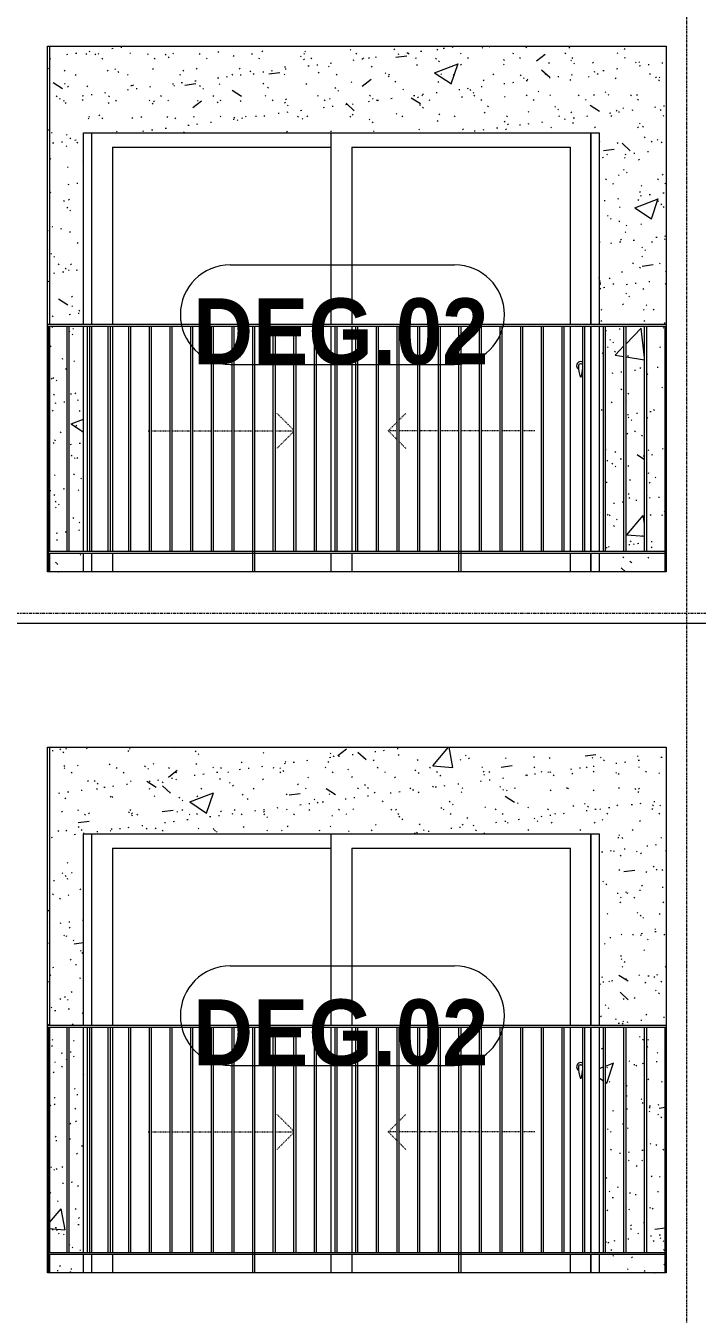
# Model space of a CAD drawing. Header units: millimetres. Extents: x -134153 to 99383, y -5233 to 35400.
# Drawn here: x 27454 to 30709, y 5600 to 11849 of the extents above; entities that cross this region are included whole.
import ezdxf

# ---------------------------------------------------------------- set-up
doc = ezdxf.new("R2010")
doc.units = ezdxf.units.MM
for name, pattern in [('Centre', [31.75, 6.35, -4.7625, 15.875, -4.7625]), ('Dash', [6, 3, -3]), ('Grid Line', [22.225, 12.7, -3.175, 3.175, -3.175])]:
    doc.linetypes.add(name, pattern=pattern)
for name, color, linetype, lineweight in [('0-2', 250, 'Continuous', 5), ('A-DOOR', 31, 'Continuous', 9), ('A-DOOR-FRAM', 31, 'Continuous', 9), ('A-DOOR-HDLN', 31, 'Dash', 9), ('A-DOOR-IDEN', 31, 'Continuous', 9), ('A-FLOR-HRAL', 11, 'Continuous', 9), ('A-FLOR-LEVL-2', 51, 'Centre', 9), ('A-WALL', 113, 'Continuous', 9), ('A-WALL-PATT-1', 9, 'Continuous', 9), ('I-WALL-1', 7, 'Continuous', 9), ('S-GRID-1', 1, 'Grid Line', 9)]:
    doc.layers.add(name, color=color, linetype=linetype, lineweight=lineweight)
doc.styles.add('Arial_B_2', font='arialbd_0.ttf', dxfattribs={"width": 0.9, "height": 320})
pattern_1 = [(50, (82572.6, 0), (1165.98, -102.01), [121.92, -1341.12]), (355, (82572.6, 0), (-225.554, 1222.76), [97.536, -1072.896]), (100.451, (82669.8, -8.5), (940.433, 1120.746), [103.616, -1139.776]), (46.184, (82572.6, 325.1), (1734.91, -269.07), [182.88, -2011.68]), (96.636, (82717.2, 302.7), (1519.38, 1583.54), [155.42, -1709.66]), (351.184, (82572.6, 325.1), (1519.4, 1583.52), [146.3, -1609.34]), (21, (82735.2, 243.8), (970.33, -654.498), [121.92, -1341.12]), (326, (82735.2, 243.8), (395.53, 1178.804), [97.536, -1072.896]), (71.451, (82816, 189.3), (1365.87, 524.296), [103.616, -1139.776]), (37.5, (82572.62, 0), (19.767, 541.153), [53.645, -1006.246, 53.645, -1035.507, -1076.96]), (37.5, (82572.62, 0), (19.767, 541.153), [-2149.043, 53.645, -1023.315]), (7.5, (82572.6, 0), (427.646, 641.156), [53.645, -567.334, 53.645, -981.862, -410.464]), (7.5, (82572.6, 0), (427.646, 641.156), [-1656.486, 53.645, -356.82]), (327.5, (82210.1, 0), (867.782, -36.665), [53.645, -352.755, 53.645, -1214.323, -1682.496]), (327.5, (82210.1, 0), (867.782, -36.665), [-1674.37, 53.645, -1628.85]), (317.5, (82047.56, 0), (948.028, 162.73), [53.645, -474.675, 53.645, -788.416, -1194.816]), (317.5, (82047.56, 0), (948.028, 162.73), [-1370.38, 53.645, -1141.17])]
pattern_2 = [(37.5, (82572.62, 0), (-5.1206, 156.61216), [5.364, -118.181, 5.364, -132.812, -132.08]), (37.5, (82572.62, 0), (-5.1206, 156.61216), [-261.722, 5.364, -126.716]), (7.5, (82572.62, 0), (143.847, 229.3842), [5.364, -61.285, 5.364, -105.989, -42.672]), (7.5, (82572.62, 0), (143.847, 229.3842), [-178.003, 5.364, -37.308]), (327.5, (82472.65, 0), (253.1176, 0.4601), [5.364, -35.276, 5.364, -140.94, -191.008]), (327.5, (82472.65, 0), (253.1176, 0.4601), [-186.944, 5.364, -185.644]), (317.5, (82472.65, 0), (244.338, 71.3376), [5.364, -14.956, 5.364, -90.546, -109.728]), (317.5, (82472.65, 0), (244.338, 71.3376), [-116.23, 5.364, -104.364])]

# ---------------------------------------------------------------- blocks, each defined once
blk = doc.blocks.new('NCV_TKTC_TANG 2_rvt-2-TKCS_MẶT ĐỨNG HƯỚNG NAM')
at = {"layer": 'A-WALL-PATT-1'}
h = blk.add_hatch(dxfattribs=at)
h.set_pattern_fill('FP_31', color=256, style=0, pattern_type=2)
h.set_pattern_definition(pattern_1)
h.paths.add_polyline_path([(66057.6, 5800), (66062.6, 5800), (66062.1, 5890), (66057.6, 5890), (66057.6, 5805.9)])
h.paths.add_polyline_path([(66062.1, 5900), (66062.6, 5900), (66062.6, 6990), (66057.6, 6990), (66057.6, 5900)])
h.paths.add_polyline_path([(66062.6, 7000), (66062.6, 8350), (66052.6, 8350), (66052.6, 7000), (66058.4, 7000)])
h = blk.add_hatch(dxfattribs=at)
h.set_pattern_fill('FP_32', color=256, style=0, pattern_type=2)
h.set_pattern_definition(pattern_2)
h.paths.add_polyline_path([(66057.6, 5800), (66062.6, 5800), (66062.1, 5890), (66057.6, 5890), (66057.6, 5805.9)])
h.paths.add_polyline_path([(66062.1, 5900), (66062.6, 5900), (66062.6, 6990), (66057.6, 6990), (66057.6, 5900)])
h.paths.add_polyline_path([(66062.6, 7000), (66062.6, 8350), (66052.6, 8350), (66052.6, 7000), (66058.4, 7000)])
h = blk.add_hatch(dxfattribs=at)
h.set_pattern_fill('FP_31', color=256, style=0, pattern_type=2)
h.set_pattern_definition(pattern_1)
h.paths.add_polyline_path([(69031.2, 5800), (69047.6, 5800), (69047.6, 5890), (68727.6, 5890), (68727.6, 5800), (69021.8, 5800)])
h.paths.add_polyline_path([(66062.6, 5800), (66227.6, 5800), (66227.6, 5890), (66062.6, 5890)])
h.paths.add_polyline_path([(69047.6, 5900), (69047.6, 6990), (68957.6, 6990), (68957.6, 5900), (69016.9, 5900)])
h.paths.add_polyline_path([(66227.6, 5900), (66227.6, 6990), (66157.6, 6990), (66157.6, 5900)])
h.paths.add_polyline_path([(66147.6, 5900), (66147.6, 6990), (66062.6, 6990), (66062.6, 5900), (66080.7, 5900)])
h.paths.add_polyline_path([(68727.6, 5900), (68747.6, 5900), (68747.6, 6990), (68727.6, 6990), (68727.6, 6513.3)])
h.paths.add_polyline_path([(68847.6, 5900), (68847.6, 6990), (68757.6, 6990), (68757.6, 5900)])
h.paths.add_polyline_path([(68857.6, 5900), (68947.6, 5900), (68947.6, 6990), (68857.6, 6989), (68857.6, 6513.3)])
h.paths.add_polyline_path([(66160.3, 7000), (66227.6, 7000), (66227.6, 7930), (68727.6, 7930), (68727.6, 7000), (69052.6, 7000), (69052.6, 8350), (66062.6, 8350), (66062.6, 7000)])
h = blk.add_hatch(dxfattribs=at)
h.set_pattern_fill('FP_32', color=256, style=0, pattern_type=2)
h.set_pattern_definition(pattern_2)
h.paths.add_polyline_path([(69031.2, 5800), (69047.6, 5800), (69047.6, 5890), (68727.6, 5890), (68727.6, 5800), (69021.8, 5800)])
h.paths.add_polyline_path([(66062.6, 5800), (66227.6, 5800), (66227.6, 5890), (66062.6, 5890)])
h.paths.add_polyline_path([(69047.6, 5900), (69047.6, 6990), (68957.6, 6990), (68957.6, 5900), (69016.9, 5900)])
h.paths.add_polyline_path([(66227.6, 5900), (66227.6, 6990), (66157.6, 6990), (66157.6, 5900)])
h.paths.add_polyline_path([(66147.6, 5900), (66147.6, 6990), (66062.6, 6990), (66062.6, 5900), (66080.7, 5900)])
h.paths.add_polyline_path([(68727.6, 5900), (68747.6, 5900), (68747.6, 6990), (68727.6, 6990), (68727.6, 6513.3)])
h.paths.add_polyline_path([(68847.6, 5900), (68847.6, 6990), (68757.6, 6990), (68757.6, 5900)])
h.paths.add_polyline_path([(68857.6, 5900), (68947.6, 5900), (68947.6, 6990), (68857.6, 6989), (68857.6, 6513.3)])
h.paths.add_polyline_path([(66160.3, 7000), (66227.6, 7000), (66227.6, 7930), (68727.6, 7930), (68727.6, 7000), (69052.6, 7000), (69052.6, 8350), (66062.6, 8350), (66062.6, 7000)])
at = {"layer": 'I-WALL-1'}
for p, q in [((66062.6, 8350), (66062.6, 7000)), ((66227.6, 7000), (66227.6, 7930)), ((66227.6, 7930), (68727.6, 7930)), ((68727.6, 7930), (68727.6, 7000)), ((66062.6, 6990), (66062.6, 5900)), ((66227.6, 5900), (66227.6, 6990)), ((68727.6, 6990), (68727.6, 5900)), ((66062.6, 5890), (66062.6, 5800)), ((66227.6, 5800), (66227.6, 5890)), ((68727.6, 5890), (68727.6, 5800))]:
    blk.add_line(p, q, dxfattribs=at)
blk = doc.blocks.new('NCV_TKTC_TANG 3 - 4_rvt-4-TKCS_MẶT ĐỨNG HƯỚNG NAM')
at = {"layer": 'A-WALL-PATT-1'}
h = blk.add_hatch(dxfattribs=at)
h.set_pattern_fill('FP_31', color=256, style=0, pattern_type=2)
h.set_pattern_definition(pattern_1)
h.paths.add_polyline_path([(66057.6, 9200), (66062.6, 9200), (66062.1, 9290), (66057.6, 9290), (66057.6, 9205.9)])
h.paths.add_polyline_path([(66062.1, 9300), (66062.6, 9300), (66062.6, 10390), (66057.6, 10390), (66057.6, 9300)])
h.paths.add_polyline_path([(66062.6, 10400), (66062.6, 11750), (66052.6, 11750), (66052.6, 10400), (66058.4, 10400)])
h = blk.add_hatch(dxfattribs=at)
h.set_pattern_fill('FP_32', color=256, style=0, pattern_type=2)
h.set_pattern_definition(pattern_2)
h.paths.add_polyline_path([(66057.6, 9200), (66062.6, 9200), (66062.1, 9290), (66057.6, 9290), (66057.6, 9205.9)])
h.paths.add_polyline_path([(66062.1, 9300), (66062.6, 9300), (66062.6, 10390), (66057.6, 10390), (66057.6, 9300)])
h.paths.add_polyline_path([(66062.6, 10400), (66062.6, 11750), (66052.6, 11750), (66052.6, 10400), (66058.4, 10400)])
h = blk.add_hatch(dxfattribs=at)
h.set_pattern_fill('FP_31', color=256, style=0, pattern_type=2)
h.set_pattern_definition(pattern_1)
h.paths.add_polyline_path([(69031.2, 9200), (69047.6, 9200), (69047.6, 9290), (68727.6, 9290), (68727.6, 9200), (69021.8, 9200)])
h.paths.add_polyline_path([(66062.6, 9200), (66227.6, 9200), (66227.6, 9290), (66062.6, 9290)])
h.paths.add_polyline_path([(69047.6, 9300), (69047.6, 10390), (68957.6, 10390), (68957.6, 9300), (69016.9, 9300)])
h.paths.add_polyline_path([(66227.6, 9300), (66227.6, 10390), (66157.6, 10390), (66157.6, 9300)])
h.paths.add_polyline_path([(66147.6, 9300), (66147.6, 10390), (66062.6, 10390), (66062.6, 9300), (66080.7, 9300)])
h.paths.add_polyline_path([(68727.6, 9300), (68747.6, 9300), (68747.6, 10390), (68727.6, 10390), (68727.6, 9825.9)])
h.paths.add_polyline_path([(68847.6, 9300), (68847.6, 10390), (68757.6, 10390), (68757.6, 9300)])
h.paths.add_polyline_path([(68857.6, 9300), (68947.6, 9300), (68947.6, 10390), (68857.6, 10389), (68857.6, 9825.9)])
h.paths.add_polyline_path([(66160.3, 10400), (66227.6, 10400), (66227.6, 11330), (68727.6, 11330), (68727.6, 10400), (69052.6, 10400), (69052.6, 11750), (66062.6, 11750), (66062.6, 10400)])
h = blk.add_hatch(dxfattribs=at)
h.set_pattern_fill('FP_32', color=256, style=0, pattern_type=2)
h.set_pattern_definition(pattern_2)
h.paths.add_polyline_path([(69031.2, 9200), (69047.6, 9200), (69047.6, 9290), (68727.6, 9290), (68727.6, 9200), (69021.8, 9200)])
h.paths.add_polyline_path([(66062.6, 9200), (66227.6, 9200), (66227.6, 9290), (66062.6, 9290)])
h.paths.add_polyline_path([(69047.6, 9300), (69047.6, 10390), (68957.6, 10390), (68957.6, 9300), (69016.9, 9300)])
h.paths.add_polyline_path([(66227.6, 9300), (66227.6, 10390), (66157.6, 10390), (66157.6, 9300)])
h.paths.add_polyline_path([(66147.6, 9300), (66147.6, 10390), (66062.6, 10390), (66062.6, 9300), (66080.7, 9300)])
h.paths.add_polyline_path([(68727.6, 9300), (68747.6, 9300), (68747.6, 10390), (68727.6, 10390), (68727.6, 9825.9)])
h.paths.add_polyline_path([(68847.6, 9300), (68847.6, 10390), (68757.6, 10390), (68757.6, 9300)])
h.paths.add_polyline_path([(68857.6, 9300), (68947.6, 9300), (68947.6, 10390), (68857.6, 10389), (68857.6, 9825.9)])
h.paths.add_polyline_path([(66160.3, 10400), (66227.6, 10400), (66227.6, 11330), (68727.6, 11330), (68727.6, 10400), (69052.6, 10400), (69052.6, 11750), (66062.6, 11750), (66062.6, 10400)])
at = {"layer": 'I-WALL-1'}
for p, q in [((66062.6, 11750), (66062.6, 10400)), ((66227.6, 10400), (66227.6, 11330)), ((66227.6, 11330), (68727.6, 11330)), ((68727.6, 11330), (68727.6, 10400)), ((66062.6, 10390), (66062.6, 9300)), ((66227.6, 9300), (66227.6, 10390)), ((68727.6, 10390), (68727.6, 9300)), ((66062.6, 9290), (66062.6, 9200)), ((66227.6, 9200), (66227.6, 9290)), ((68727.6, 9290), (68727.6, 9200))]:
    blk.add_line(p, q, dxfattribs=at)
blk = doc.blocks.new('DEG_02-DEG_03 - DEG_02-2500x2400mm-CỬA ĐI 02 CÁNH TRƯỢT-V254-TKCS_MẶT ĐỨNG HƯỚNG NAM')
at = {"layer": 'A-DOOR'}
for p, q in [((67427.6, 10400), (67427.6, 11330)), ((68687.6, 11330), (68687.6, 10400)), ((66367.6, 11260), (66367.6, 10400)), ((66367.6, 11260), (67427.6, 11260)), ((67527.6, 11260), (67527.6, 10400)), ((67527.6, 11260), (68587.6, 11260)), ((68587.6, 10400), (68587.6, 11260)), ((66367.6, 10390), (66367.6, 9300)), ((67427.6, 9300), (67427.6, 10390)), ((67527.6, 10390), (67527.6, 9300)), ((68587.6, 9300), (68587.6, 10390)), ((68687.6, 10390), (68687.6, 9300)), ((66367.6, 9290), (66367.6, 9200)), ((67427.6, 9200), (67427.6, 9290)), ((67527.6, 9290), (67527.6, 9200)), ((68587.6, 9200), (68587.6, 9290)), ((68687.6, 9290), (68687.6, 9200))]:
    blk.add_line(p, q, dxfattribs=at)
at = {"layer": 'A-DOOR', "flags": 128}
blk.add_lwpolyline([(68639.1, 10208.7), (68639.1, 10208.7), (68639, 10208.7), (68639, 10208.7), (68639, 10208.7), (68639, 10208.7), (68639, 10208.7), (68639, 10208.7), (68638.9, 10208.7), (68638.9, 10208.7), (68638.9, 10208.7), (68638.9, 10208.7), (68638.8, 10208.7), (68638.8, 10208.7), (68638.8, 10208.7), (68638.7, 10208.7), (68638.7, 10208.7), (68638.7, 10208.7), (68638.6, 10208.7), (68638.6, 10208.7), (68638.5, 10208.7), (68638.5, 10208.7), (68638.4, 10208.7), (68638.4, 10208.7), (68638.3, 10208.7), (68638.3, 10208.7), (68638.2, 10208.7), (68638.2, 10208.7), (68638.1, 10208.7), (68638.1, 10208.7), (68638, 10208.7), (68637.9, 10208.7), (68637.9, 10208.7), (68637.8, 10208.7), (68637.8, 10208.7), (68637.7, 10208.7), (68637.6, 10208.7), (68637.6, 10208.7), (68637.5, 10208.7), (68637.5, 10208.7), (68637.4, 10208.7), (68637.3, 10208.7), (68637.3, 10208.7), (68637.2, 10208.7), (68637.2, 10208.7), (68637.1, 10208.7), (68637.1, 10208.7), (68637, 10208.7), (68636.9, 10208.7), (68636.9, 10208.7), (68636.8, 10208.7), (68636.8, 10208.7), (68636.7, 10208.7), (68636.7, 10208.7), (68636.6, 10208.7), (68636.6, 10208.7), (68636.5, 10208.7), (68636.5, 10208.7), (68636.5, 10208.7), (68636.4, 10208.7), (68636.4, 10208.7), (68636.3, 10208.7), (68636.3, 10208.7), (68636.3, 10208.7), (68636.2, 10208.7), (68636.2, 10208.7), (68636.2, 10208.7), (68636.2, 10208.7), (68636.2, 10208.7), (68636.1, 10208.7), (68636.1, 10208.7), (68636.1, 10208.7), (68636.1, 10208.7), (68636.1, 10208.7), (68636.1, 10208.7), (68636.1, 10208.7)], dxfattribs=at)
at = {"layer": 'A-DOOR'}
for centre, radius, start, end in [((68637.6, 10200), 20, 60, 180), ((68637.6, 10200), 20, 180, 240), ((68636.1, 10199.2), 9.45, 90, 180), ((68791.4, 10199.2), 164.8, 180, 199.13397), ((68639.1, 10199.2), 9.45, 30, 90), ((68483.8, 10199.2), 164.8, 340.86603, 356.02944), ((68637.9, 10146), 2.34, 199.13397, 261.03098), ((68637.2, 10146), 2.34, 278.96902, 340.86603)]:
    blk.add_arc(centre, radius, start, end, dxfattribs=at)
at = {"layer": 'A-DOOR-FRAM'}
for p, q in [((66267.6, 10400), (66267.6, 11330)), ((68687.6, 10400), (68687.6, 11330)), ((66267.6, 9300), (66267.6, 10390)), ((68687.6, 9300), (68687.6, 10390)), ((66267.6, 9200), (66267.6, 9290)), ((68687.6, 9200), (68687.6, 9290))]:
    blk.add_line(p, q, dxfattribs=at)
at = {"layer": 'A-DOOR-HDLN'}
for p, q in [((67247.6, 9887), (67165.5, 9969.1)), ((67757.6, 9937), (67789.7, 9969.1)), ((66540.3, 9884.2), (66547.6, 9884.2)), ((66557.6, 9884.2), (66647.6, 9884.2)), ((66657.6, 9884.2), (66747.6, 9884.2)), ((66757.6, 9884.2), (66847.6, 9884.2)), ((66857.6, 9884.2), (66947.6, 9884.2)), ((66957.6, 9884.2), (67047.6, 9884.2)), ((67057.6, 9884.2), (67147.6, 9884.2)), ((67157.6, 9884.2), (67247.6, 9884.2)), ((67247.6, 9881.5), (67165.5, 9799.4)), ((67704.8, 9884.2), (67747.6, 9927)), ((67704.8, 9884.2), (67747.6, 9841.5)), ((67747.6, 9884.2), (67704.8, 9884.2)), ((67847.6, 9884.2), (67757.6, 9884.2)), ((67947.6, 9884.2), (67857.6, 9884.2)), ((68047.6, 9884.2), (67957.6, 9884.2)), ((68147.6, 9884.2), (68057.6, 9884.2)), ((68247.6, 9884.2), (68157.6, 9884.2)), ((68347.6, 9884.2), (68257.6, 9884.2)), ((68414.8, 9884.2), (68357.6, 9884.2)), ((67757.6, 9831.5), (67789.7, 9799.4))]:
    blk.add_line(p, q, dxfattribs=at)
blk = doc.blocks.new('Railing - 10mm-1251313-TKCS_MẶT ĐỨNG HƯỚNG NAM')
at = {"layer": 'A-FLOR-HRAL'}
for p, q in [((52620.064287, 5900), (52620.064287, 6990)), ((52630.064287, 5900), (52630.064287, 6990))]:
    blk.add_line(p, q, dxfattribs=at)
blk = doc.blocks.new('Railing - 50 x 10mm-1251315-TKCS_MẶT ĐỨNG HƯỚNG NAM')
at = {"layer": 'A-FLOR-HRAL'}
for p, q in [((51697.564287, 5800), (51697.564287, 6990)), ((51707.564287, 6990), (51697.564287, 6990)), ((51707.564287, 5800), (51707.564287, 6990))]:
    blk.add_line(p, q, dxfattribs=at)
blk = doc.blocks.new('Railing - 50 x 10mm-1251311-TKCS_MẶT ĐỨNG HƯỚNG NAM')
at = {"layer": 'A-FLOR-HRAL'}
for p in [(52722.564287, 5800), (52727.564287, 6990)]:
    blk.add_line(p, (52722.564287, 6990), dxfattribs=at)
blk = doc.blocks.new('Railing - 50 x 10mm-V290-TKCS_MẶT ĐỨNG HƯỚNG NAM')
at = {"layer": 'A-FLOR-HRAL'}
for p, q in [((66057.564287, 6990), (66052.635618, 6990)), ((66057.564287, 5800), (66057.564287, 6990))]:
    blk.add_line(p, q, dxfattribs=at)
blk = doc.blocks.new('Railing - Railing-1266165-TKCS_MẶT ĐỨNG HƯỚNG NAM')
at = {"layer": 'A-FLOR-HRAL'}
for p, q in [((66052.635618, 5900), (69052.564287, 5900)), ((69052.564287, 5890), (66052.635618, 5890))]:
    blk.add_line(p, q, dxfattribs=at)
for name, p in [('Railing - 50 x 10mm-V290-TKCS_MẶT ĐỨNG HƯỚNG NAM', (0, 0)), ('Railing - 10mm-1251313-TKCS_MẶT ĐỨNG HƯỚNG NAM', (13527.5, 0)), ('Railing - 10mm-1251313-TKCS_MẶT ĐỨNG HƯỚNG NAM', (13627.5, 0)), ('Railing - 10mm-1251313-TKCS_MẶT ĐỨNG HƯỚNG NAM', (13727.5, 0)), ('Railing - 10mm-1251313-TKCS_MẶT ĐỨNG HƯỚNG NAM', (13827.5, 0)), ('Railing - 10mm-1251313-TKCS_MẶT ĐỨNG HƯỚNG NAM', (13927.5, 0)), ('Railing - 10mm-1251313-TKCS_MẶT ĐỨNG HƯỚNG NAM', (14027.5, 0)), ('Railing - 10mm-1251313-TKCS_MẶT ĐỨNG HƯỚNG NAM', (14127.5, 0)), ('Railing - 10mm-1251313-TKCS_MẶT ĐỨNG HƯỚNG NAM', (14227.5, 0)), ('Railing - 10mm-1251313-TKCS_MẶT ĐỨNG HƯỚNG NAM', (14327.5, 0)), ('Railing - 50 x 10mm-1251315-TKCS_MẶT ĐỨNG HƯỚNG NAM', (15350, 0)), ('Railing - 10mm-1251313-TKCS_MẶT ĐỨNG HƯỚNG NAM', (14527.5, 0)), ('Railing - 10mm-1251313-TKCS_MẶT ĐỨNG HƯỚNG NAM', (14627.5, 0)), ('Railing - 10mm-1251313-TKCS_MẶT ĐỨNG HƯỚNG NAM', (14727.5, 0)), ('Railing - 10mm-1251313-TKCS_MẶT ĐỨNG HƯỚNG NAM', (14827.5, 0)), ('Railing - 10mm-1251313-TKCS_MẶT ĐỨNG HƯỚNG NAM', (14927.5, 0)), ('Railing - 10mm-1251313-TKCS_MẶT ĐỨNG HƯỚNG NAM', (15027.5, 0)), ('Railing - 10mm-1251313-TKCS_MẶT ĐỨNG HƯỚNG NAM', (15127.5, 0)), ('Railing - 10mm-1251313-TKCS_MẶT ĐỨNG HƯỚNG NAM', (15227.5, 0)), ('Railing - 10mm-1251313-TKCS_MẶT ĐỨNG HƯỚNG NAM', (15327.5, 0)), ('Railing - 50 x 10mm-1251315-TKCS_MẶT ĐỨNG HƯỚNG NAM', (16350, 0)), ('Railing - 10mm-1251313-TKCS_MẶT ĐỨNG HƯỚNG NAM', (15527.5, 0)), ('Railing - 10mm-1251313-TKCS_MẶT ĐỨNG HƯỚNG NAM', (15627.5, 0)), ('Railing - 10mm-1251313-TKCS_MẶT ĐỨNG HƯỚNG NAM', (15727.5, 0)), ('Railing - 10mm-1251313-TKCS_MẶT ĐỨNG HƯỚNG NAM', (15827.5, 0)), ('Railing - 10mm-1251313-TKCS_MẶT ĐỨNG HƯỚNG NAM', (15927.5, 0)), ('Railing - 10mm-1251313-TKCS_MẶT ĐỨNG HƯỚNG NAM', (16027.5, 0)), ('Railing - 10mm-1251313-TKCS_MẶT ĐỨNG HƯỚNG NAM', (16127.5, 0)), ('Railing - 10mm-1251313-TKCS_MẶT ĐỨNG HƯỚNG NAM', (16227.5, 0)), ('Railing - 10mm-1251313-TKCS_MẶT ĐỨNG HƯỚNG NAM', (16327.5, 0)), ('Railing - 50 x 10mm-1251311-TKCS_MẶT ĐỨNG HƯỚNG NAM', (16325, 0))]:
    blk.add_blockref(name, p)
blk = doc.blocks.new('Top Rail Type - Top Rail_Internal_-1266169-TKCS_MẶT ĐỨNG HƯỚNG NAM')
at = {"layer": 'A-FLOR-HRAL'}
for p, q in [((69052.564287, 7000), (66052.635618, 7000)), ((69052.564287, 6990), (66052.635618, 6990))]:
    blk.add_line(p, q, dxfattribs=at)
blk = doc.blocks.new('Railing - Railing-1267203-TKCS_MẶT ĐỨNG HƯỚNG NAM')
at = {"layer": 'A-FLOR-HRAL'}
for p, q in [((66052.635618, 9300), (69052.564287, 9300)), ((69052.564287, 9290), (66052.635618, 9290))]:
    blk.add_line(p, q, dxfattribs=at)
for name, p in [('Railing - 50 x 10mm-V290-TKCS_MẶT ĐỨNG HƯỚNG NAM', (0, 3400)), ('Railing - 10mm-1251313-TKCS_MẶT ĐỨNG HƯỚNG NAM', (13527.5, 3400)), ('Railing - 10mm-1251313-TKCS_MẶT ĐỨNG HƯỚNG NAM', (13627.5, 3400)), ('Railing - 10mm-1251313-TKCS_MẶT ĐỨNG HƯỚNG NAM', (13727.5, 3400)), ('Railing - 10mm-1251313-TKCS_MẶT ĐỨNG HƯỚNG NAM', (13827.5, 3400)), ('Railing - 10mm-1251313-TKCS_MẶT ĐỨNG HƯỚNG NAM', (13927.5, 3400)), ('Railing - 10mm-1251313-TKCS_MẶT ĐỨNG HƯỚNG NAM', (14027.5, 3400)), ('Railing - 10mm-1251313-TKCS_MẶT ĐỨNG HƯỚNG NAM', (14127.5, 3400)), ('Railing - 10mm-1251313-TKCS_MẶT ĐỨNG HƯỚNG NAM', (14227.5, 3400)), ('Railing - 10mm-1251313-TKCS_MẶT ĐỨNG HƯỚNG NAM', (14327.5, 3400)), ('Railing - 50 x 10mm-1251315-TKCS_MẶT ĐỨNG HƯỚNG NAM', (15350, 3400)), ('Railing - 10mm-1251313-TKCS_MẶT ĐỨNG HƯỚNG NAM', (14527.5, 3400)), ('Railing - 10mm-1251313-TKCS_MẶT ĐỨNG HƯỚNG NAM', (14627.5, 3400)), ('Railing - 10mm-1251313-TKCS_MẶT ĐỨNG HƯỚNG NAM', (14727.5, 3400)), ('Railing - 10mm-1251313-TKCS_MẶT ĐỨNG HƯỚNG NAM', (14827.5, 3400)), ('Railing - 10mm-1251313-TKCS_MẶT ĐỨNG HƯỚNG NAM', (14927.5, 3400)), ('Railing - 10mm-1251313-TKCS_MẶT ĐỨNG HƯỚNG NAM', (15027.5, 3400)), ('Railing - 10mm-1251313-TKCS_MẶT ĐỨNG HƯỚNG NAM', (15127.5, 3400)), ('Railing - 10mm-1251313-TKCS_MẶT ĐỨNG HƯỚNG NAM', (15227.5, 3400)), ('Railing - 10mm-1251313-TKCS_MẶT ĐỨNG HƯỚNG NAM', (15327.5, 3400)), ('Railing - 50 x 10mm-1251315-TKCS_MẶT ĐỨNG HƯỚNG NAM', (16350, 3400)), ('Railing - 10mm-1251313-TKCS_MẶT ĐỨNG HƯỚNG NAM', (15527.5, 3400)), ('Railing - 10mm-1251313-TKCS_MẶT ĐỨNG HƯỚNG NAM', (15627.5, 3400)), ('Railing - 10mm-1251313-TKCS_MẶT ĐỨNG HƯỚNG NAM', (15727.5, 3400)), ('Railing - 10mm-1251313-TKCS_MẶT ĐỨNG HƯỚNG NAM', (15827.5, 3400)), ('Railing - 10mm-1251313-TKCS_MẶT ĐỨNG HƯỚNG NAM', (15927.5, 3400)), ('Railing - 10mm-1251313-TKCS_MẶT ĐỨNG HƯỚNG NAM', (16027.5, 3400)), ('Railing - 10mm-1251313-TKCS_MẶT ĐỨNG HƯỚNG NAM', (16127.5, 3400)), ('Railing - 10mm-1251313-TKCS_MẶT ĐỨNG HƯỚNG NAM', (16227.5, 3400)), ('Railing - 10mm-1251313-TKCS_MẶT ĐỨNG HƯỚNG NAM', (16327.5, 3400)), ('Railing - 50 x 10mm-1251311-TKCS_MẶT ĐỨNG HƯỚNG NAM', (16325, 3400))]:
    blk.add_blockref(name, p)
blk = doc.blocks.new('Top Rail Type - Top Rail_Internal_-1267206-TKCS_MẶT ĐỨNG HƯỚNG NAM')
at = {"layer": 'A-FLOR-HRAL'}
for p, q in [((69052.564287, 10400), (66052.635618, 10400)), ((69052.564287, 10390), (66052.635618, 10390))]:
    blk.add_line(p, q, dxfattribs=at)
blk = doc.blocks.new('STN_Door Tag - STN_Door Tag-1788670-TKCS_MẶT ĐỨNG HƯỚNG NAM')
at = {"layer": 'A-DOOR-IDEN'}
for p, q in [((50538.4, 10689.1), (51626.5, 10689.1)), ((50538.4, 10206.1), (51626.5, 10206.1))]:
    blk.add_line(p, q, dxfattribs=at)
for centre, start, end in [((50538.4, 10447.6), 90, 270), ((51626.5, 10447.6), 270, 90)]:
    blk.add_arc(centre, 241.5, start, end, dxfattribs=at)

msp = doc.modelspace()

# ---------------------------------------------------------------- linework, layer by layer
at = {"layer": 'A-FLOR-LEVL-2'}
msp.add_line((-12769.4, 9000), (95658.9, 9000), dxfattribs=at)
at = {"layer": 'A-WALL'}
for p, q in [((27558.9, 9200), (27558.9, 11750)), ((27558.9, 11750), (30558.9, 11750)), ((30558.9, 11750), (30558.9, 9200)), ((30558.9, 9200), (27558.9, 9200)), ((38598.9, 8950), (23758.9, 8950)), ((27558.9, 5800), (27558.9, 8350)), ((27558.9, 8350), (30558.9, 8350)), ((30558.9, 8350), (30558.9, 5800)), ((30558.9, 5800), (27558.9, 5800))]:
    msp.add_line(p, q, dxfattribs=at)
at = {"layer": 'S-GRID-1'}
msp.add_line((30658.9, 856.3), (30658.9, 30285.9), dxfattribs=at)

# ---------------------------------------------------------------- block references
at = {"layer": '0-2'}
for name in ['NCV_TKTC_TANG 3 - 4_rvt-4-TKCS_MẶT ĐỨNG HƯỚNG NAM', 'NCV_TKTC_TANG 2_rvt-2-TKCS_MẶT ĐỨNG HƯỚNG NAM']:
    msp.add_blockref(name, (-38493.7, 0), dxfattribs=at)
at = {"layer": 'A-DOOR'}
for p in [(-38493.7, 0), (-38493.7, -3400)]:
    msp.add_blockref('DEG_02-DEG_03 - DEG_02-2500x2400mm-CỬA ĐI 02 CÁNH TRƯỢT-V254-TKCS_MẶT ĐỨNG HƯỚNG NAM', p, dxfattribs=at)
at = {"layer": 'A-DOOR-IDEN'}
for p in [(-22093.7, 0), (-22093.7, -3400)]:
    msp.add_blockref('STN_Door Tag - STN_Door Tag-1788670-TKCS_MẶT ĐỨNG HƯỚNG NAM', p, dxfattribs=at)
at = {"layer": 'A-FLOR-HRAL'}
for name in ['Top Rail Type - Top Rail_Internal_-1267206-TKCS_MẶT ĐỨNG HƯỚNG NAM', 'Railing - Railing-1267203-TKCS_MẶT ĐỨNG HƯỚNG NAM', 'Top Rail Type - Top Rail_Internal_-1266169-TKCS_MẶT ĐỨNG HƯỚNG NAM', 'Railing - Railing-1266165-TKCS_MẶT ĐỨNG HƯỚNG NAM']:
    msp.add_blockref(name, (-38493.7, 0), dxfattribs=at)

# ---------------------------------------------------------------- texts
at = {"layer": 'A-DOOR-IDEN', "char_height": 320, "width": 1467.36, "attachment_point": 5, "line_spacing_factor": 0.936439, "style": 'Arial_B_2'}
for insert in [(28980.6, 10364.6), (28980.6, 6964.6)]:
    msp.add_mtext('\\pt7.2,14.4,21.6,28.8,36,43.2,50.4,57.6,64.8,72,79.2,86.4,93.6,100.8,108,115.2,122.4,129.6,136.8,144,151.2,158.4,165.6,172.8,180,187.2,194.4,201.6,208.8,216,223.2,230.4;DEG.02', dxfattribs=dict(at, insert=insert))

doc.saveas('drawing.dxf')
